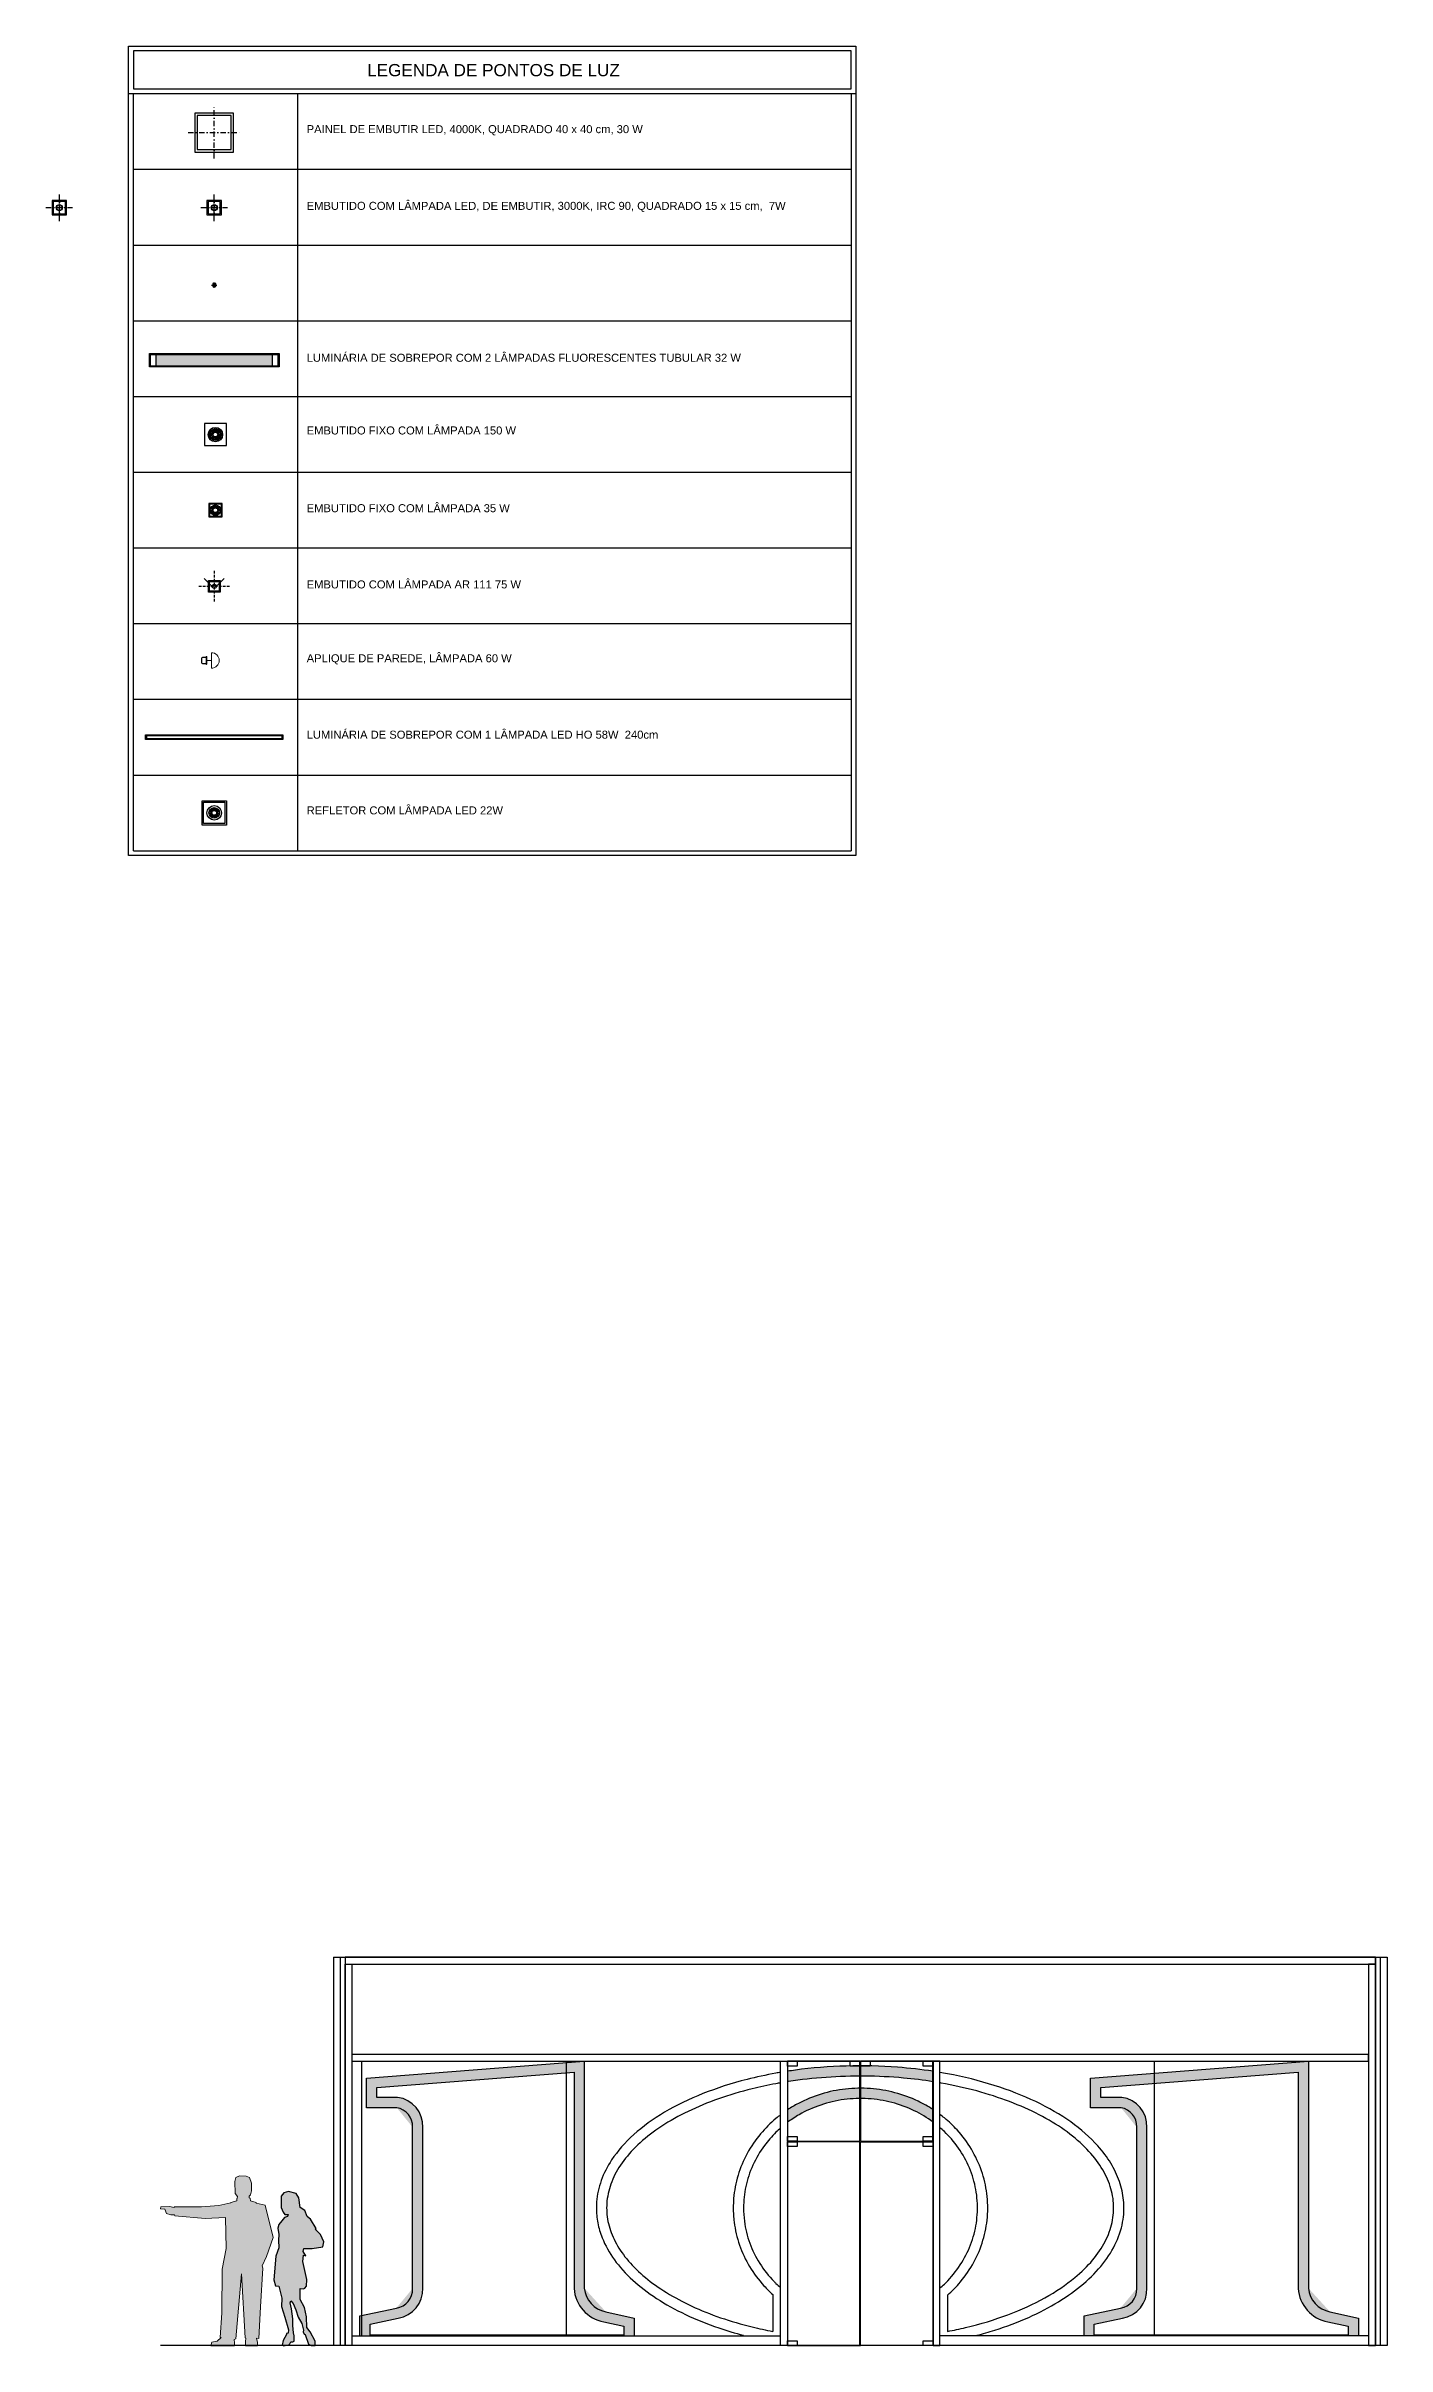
# Model space of a CAD drawing. Extents: x -3511 to 6018, y -1003 to 2837.
# Drawn here: x 2164 to 3545, y 91 to 2461 of the extents above; entities that cross this region are included whole.
import ezdxf

# ---------------------------------------------------------------- set-up
doc = ezdxf.new("R2010")
doc.units = 0
doc.header["$LTSCALE"] = 11
doc.header["$MEASUREMENT"] = 0
doc.linetypes.add('DASHDOT', pattern=[1, 0.5, -0.25, 0, -0.25])
doc.linetypes.add('HIDDEN', pattern=[0.375, 0.25, -0.125])
doc.layers.get('0').update_dxf_attribs({"linetype": 'CONTINUOUS'})
for name, color, linetype in [('ESQUADRIAS', 2, 'CONTINUOUS'), ('FACHADA-LOGO', 2, 'CONTINUOUS'), ('FACHADAS', 1, 'CONTINUOUS'), ('HATCH FACHADA', 10, 'CONTINUOUS'), ('LEGENDA', 253, 'CONTINUOUS'), ('LEGENDA PONTOS LUZ', 2, 'CONTINUOUS'), ('PTOS-LUZ', 2, 'CONTINUOUS')]:
    doc.layers.add(name, color=color, linetype=linetype)
doc.styles.add('ARIAL1', font='arial.ttf')

# ---------------------------------------------------------------- blocks, each defined once
blk = doc.blocks.new('A$C67AB646A')
at = {"lineweight": 0}
blk.add_lwpolyline([(0.936, 1.679), (0.937, 1.597), (0.925, 1.558), (0.911, 1.545), (0.912, 1.527), (0.922, 1.523), (0.927, 1.494), (0.984, 1.479), (0.985, 1.47), (1.077, 1.452), (1.158, 1.119), (1.092, 0.923), (1.044, 0.827), (1.051, 0.803), (1.029, 0.402), (1.01, 0.076), (0.989, 0.079), (0.999, 0.035), (0.997, 0.001), (0.874, 0.003), (0.874, 0.047), (0.878, 0.082), (0.871, 0.083), (0.833, 0.742), (0.775, 0.072), (0.756, 0.068), (0.762, 0.032), (0.762, 0), (0.698, 0.001), (0.608, 0.003), (0.517, 0.001), (0.526, 0.04), (0.581, 0.05), (0.622, 0.087), (0.614, 0.089), (0.632, 0.341), (0.633, 0.793), (0.674, 1.003), (0.669, 1.323), (0.459, 1.313), (0.146, 1.341), (0.142, 1.352), (0.106, 1.351), (0.059, 1.364), (0.043, 1.411), (0, 1.413), (0.003, 1.432), (0.092, 1.437), (0.138, 1.427), (0.139, 1.435), (0.421, 1.432), (0.601, 1.446), (0.723, 1.474), (0.723, 1.478), (0.785, 1.497), (0.786, 1.519), (0.789, 1.519), (0.793, 1.541), (0.766, 1.571), (0.763, 1.693), (0.775, 1.734), (0.812, 1.754), (0.881, 1.75), (0.915, 1.737), (0.936, 1.679)], dxfattribs=at)
blk.add_lwpolyline([(1.523, 0.02), (1.551, 0.004), (1.592, 0.004), (1.592, 0.048), (1.539, 0.145), (1.507, 0.192), (1.501, 0.299), (1.501, 0.299), (1.482, 0.396), (1.438, 0.48), (1.438, 0.593), (1.47, 0.59), (1.485, 0.596), (1.501, 0.615), (1.501, 0.615), (1.504, 0.684), (1.463, 0.872), (1.47, 0.934), (1.495, 0.928), (1.467, 0.972), (1.476, 1.003), (1.561, 1.003), (1.67, 1.022), (1.68, 1.072), (1.645, 1.147), (1.592, 1.204), (1.601, 1.21), (1.542, 1.307), (1.514, 1.329), (1.51, 1.335), (1.485, 1.395), (1.438, 1.426), (1.423, 1.526), (1.395, 1.57), (1.316, 1.592), (1.269, 1.576), (1.241, 1.542), (1.241, 1.511), (1.241, 1.426), (1.263, 1.379), (1.279, 1.354), (1.313, 1.354), (1.307, 1.335), (1.276, 1.323), (1.247, 1.288), (1.216, 1.251), (1.207, 1.213), (1.216, 1.147), (1.213, 1.091), (1.216, 1.01), (1.185, 0.925), (1.166, 0.681), (1.182, 0.621), (1.216, 0.615), (1.247, 0.493), (1.244, 0.408), (1.279, 0.296), (1.316, 0.167), (1.313, 0.133), (1.297, 0.13), (1.297, 0.117), (1.263, 0.058), (1.25, 0.007), (1.269, 0.001), (1.326, 0.014), (1.341, 0.042), (1.36, 0.042), (1.376, 0.048), (1.376, 0.105), (1.37, 0.136), (1.36, 0.211), (1.363, 0.28), (1.363, 0.28), (1.348, 0.383), (1.335, 0.443), (1.341, 0.465), (1.366, 0.436), (1.366, 0.436), (1.391, 0.374), (1.416, 0.296), (1.454, 0.23), (1.473, 0.164), (1.473, 0.164), (1.467, 0.145), (1.479, 0.123), (1.489, 0.117)], close=True)
blk = doc.blocks.new('6hrtg')
at = {"layer": 'PTOS-LUZ', "color": 251}
for p, q in [((2781.7, 4431), (2783.8, 4428.9)), ((2784.3, 4429.3), (2782.8, 4431.8)), ((2784.9, 4429.5), (2784.1, 4432.4)), ((2785.5, 4432.5), (2785.5, 4429.6)), ((2786.2, 4429.5), (2786.9, 4432.4)), ((2786.8, 4429.3), (2788.2, 4431.8)), ((2787.3, 4428.9), (2789.4, 4431)), ((2780.1, 4427.1), (2783.1, 4427.1)), ((2780.3, 4428.5), (2783.2, 4427.8)), ((2783.2, 4426.5), (2780.3, 4425.8)), ((2783.4, 4428.4), (2780.9, 4429.8)), ((2780.9, 4424.4), (2783.4, 4425.9)), ((2781.7, 4423.3), (2783.8, 4425.4)), ((2782.8, 4422.5), (2784.3, 4425)), ((2784.1, 4421.9), (2784.9, 4424.8)), ((2785.5, 4424.7), (2785.5, 4421.7)), ((2786.9, 4421.9), (2786.2, 4424.8)), ((2788.2, 4422.5), (2786.8, 4425)), ((2787.3, 4425.4), (2789.4, 4423.3)), ((2787.7, 4428.4), (2790.2, 4429.8)), ((2790.2, 4424.4), (2787.7, 4425.9)), ((2790.7, 4428.5), (2787.9, 4427.8)), ((2787.9, 4426.5), (2790.7, 4425.8)), ((2788, 4427.1), (2790.9, 4427.1))]:
    blk.add_line(p, q, dxfattribs=at)
at = {"layer": 'PTOS-LUZ'}
blk.add_lwpolyline([(2774.3, 4415.9), (2796.8, 4415.9), (2796.8, 4438.4), (2774.3, 4438.4)], close=True, dxfattribs=at)
for radius in [7.41, 6.15, 5.4, 2.45]:
    blk.add_circle((2785.5, 4427.1), radius, dxfattribs=at)
blk = doc.blocks.new('YTJ')
at = {"layer": 'PTOS-LUZ', "color": 251}
for p, q in [((2780.1, 4346.6), (2783.1, 4346.6)), ((2783.2, 4347.2), (2780.3, 4348)), ((2780.3, 4345.2), (2783.2, 4345.9)), ((2780.9, 4349.3), (2783.4, 4347.8)), ((2783.4, 4345.3), (2780.9, 4343.9)), ((2781.7, 4350.4), (2783.8, 4348.3)), ((2781.7, 4342.7), (2783.8, 4344.8)), ((2782.8, 4351.2), (2784.3, 4348.7)), ((2784.3, 4344.4), (2782.8, 4341.9)), ((2784.1, 4351.8), (2784.9, 4348.9)), ((2784.9, 4344.2), (2784.1, 4341.3)), ((2785.5, 4349), (2785.5, 4352)), ((2785.5, 4341.2), (2785.5, 4344.1)), ((2786.9, 4351.8), (2786.2, 4348.9)), ((2786.2, 4344.2), (2786.9, 4341.3)), ((2788.2, 4351.2), (2786.8, 4348.7)), ((2786.8, 4344.4), (2788.2, 4341.9)), ((2787.3, 4348.3), (2789.4, 4350.4)), ((2787.3, 4344.8), (2789.4, 4342.7)), ((2790.2, 4349.3), (2787.7, 4347.8)), ((2787.7, 4345.3), (2790.2, 4343.9)), ((2787.9, 4347.2), (2790.7, 4348)), ((2790.7, 4345.2), (2787.9, 4345.9)), ((2788, 4346.6), (2790.9, 4346.6))]:
    blk.add_line(p, q, dxfattribs=at)
at = {"layer": 'PTOS-LUZ'}
for points in [[(2778.6, 4339.7), (2792.4, 4339.7), (2792.4, 4353.5), (2778.6, 4353.5)], [(2779.4, 4340.4), (2791.7, 4340.4), (2791.7, 4352.7), (2779.4, 4352.7)]]:
    blk.add_lwpolyline(points, close=True, dxfattribs=at)
for radius in [5.4, 2.45]:
    blk.add_circle((2785.5, 4346.6), radius, dxfattribs=at)
blk = doc.blocks.new('AR')
at = {"layer": 'LEGENDA'}
h = blk.add_hatch(color=1, dxfattribs=at)
h.paths.add_polyline_path([(2791.6, 4306.5), (2793.8, 4306.5, 0.414214), (2791.6, 4308.7)])
h.paths.add_polyline_path([(2789.3, 4306.5), (2791.6, 4306.5), (2791.6, 4308.7, 0.414214)])
at = {"layer": 'LEGENDA', "color": 2}
for p, q in [((2789.3, 4306.5), (2781.3, 4314.5)), ((2793.8, 4306.5), (2801.8, 4314.5))]:
    blk.add_line(p, q, dxfattribs=at)
at = {"layer": 'LEGENDA', "color": 1, "linetype": 'HIDDEN'}
for p, q in [((2791.6, 4322.5), (2791.6, 4290.5)), ((2775.6, 4306.5), (2807.6, 4306.5))]:
    blk.add_line(p, q, dxfattribs=at)
at = {"layer": 'LEGENDA', "color": 2}
blk.add_lwpolyline([(2785.6, 4312.5), (2797.6, 4312.5), (2797.6, 4300.5), (2785.6, 4300.5)], close=True, dxfattribs=at)
at = {"layer": 'LEGENDA', "color": 1}
blk.add_lwpolyline([(2786.6, 4311.5), (2796.6, 4311.5), (2796.6, 4301.5), (2786.6, 4301.5)], close=True, dxfattribs=at)
at = {"layer": 'LEGENDA', "color": 2}
blk.add_circle((2791.6, 4306.5), 2.23, dxfattribs=at)
blk = doc.blocks.new('EMBUTIDO LED 15 x15')
at = {"color": 252, "linetype": 'DASHDOT'}
for p, q in [((-13.8, 0), (13.7, 0)), ((0, -13.8), (0, 13.7)), ((0, -6.9), (0, 6.9))]:
    blk.add_line(p, q, dxfattribs=at)
at = {"color": 2}
blk.add_lwpolyline([(7.5, -7.5), (7.5, 7.5), (-7.5, 7.5), (-7.5, -7.5)], close=True, dxfattribs=at)
at = {"color": 1}
blk.add_lwpolyline([(-6.3, -6.3), (6.2, -6.3), (6.2, 6.2), (-6.3, 6.2)], close=True, dxfattribs=at)
at = {"color": 2}
for radius in [3.12, 2.75]:
    blk.add_circle((0, 0), radius, dxfattribs=at)

msp = doc.modelspace()

# ---------------------------------------------------------------- hatches: boundary and pattern name
at = {"layer": 'HATCH FACHADA'}
h = msp.add_hatch(color=256, dxfattribs=at)
h.dxf.hatch_style = 1
edge = h.paths.add_edge_path()
edge.add_line((2769.5, 102.4), (2769.5, 120.2))
edge.add_line((2769.5, 120.2), (2740.2, 126.7))
edge.add_arc((2744.8, 153.1), 26.8, 184.6953, 260.0483, ccw=False)
edge.add_line((2718.1, 150.9), (2718.1, 384.8))
edge.add_line((2718.1, 384.8), (2493.7, 367.4))
edge.add_line((2493.7, 367.4), (2493.7, 336.9))
edge.add_line((2493.7, 336.9), (2525.1, 336.9))
edge.add_arc((2521.7, 317.6), 19.5, -2.2048, 80.0492, ccw=False)
edge.add_line((2541.2, 316.9), (2541.2, 150.5))
edge.add_arc((2521.7, 149.8), 19.5, -81.5736, 2.2048, ccw=False)
edge.add_line((2524.6, 130.4), (2487, 122.5))
edge.add_line((2487, 122.5), (2487, 102.4))
edge.add_line((2487, 102.4), (2497.6, 102.4))
edge.add_line((2497.6, 102.4), (2497.6, 113.9))
edge.add_line((2497.6, 113.9), (2526.5, 120))
edge.add_arc((2521.7, 149.8), 30.1, 279.1136, 362.2048)
edge.add_line((2551.8, 150.9), (2551.8, 316.5))
edge.add_arc((2521.7, 317.6), 30.1, 357.7952, 441.9885)
edge.add_line((2525.9, 347.5), (2504.3, 347.5))
edge.add_line((2504.3, 347.5), (2504.3, 357.6))
edge.add_line((2504.3, 357.6), (2707.5, 373.4))
edge.add_line((2707.5, 373.4), (2707.5, 150.6))
edge.add_arc((2744.8, 153.1), 37.4, 183.9761, 259.6515)
edge.add_line((2738.1, 116.3), (2758.9, 111.7))
edge.add_line((2758.9, 111.7), (2758.9, 102.4))
edge.add_line((2758.9, 102.4), (2769.5, 102.4))
h = msp.add_hatch(color=256, dxfattribs=at)
h.dxf.hatch_style = 1
edge = h.paths.add_edge_path()
edge.add_line((3001.9, 379.8), (2991.9, 379.8))
edge.add_line((2991.9, 379.8), (2991.9, 379.9))
edge.add_spline(control_points=[(2991.9, 379.9), (2990.5, 379.9), (2989.2, 379.8), (2970.2, 379.3), (2952.6, 377.9), (2932.8, 375.2), (2930.1, 374.8), (2927.4, 374.4)], knot_values=[4.750478, 4.750478, 4.750478, 4.750478, 4.765777, 4.765777, 4.962789, 4.962789, 4.993708, 4.993708, 4.993708, 4.993708], degree=3, periodic=0)
edge.add_line((2927.4, 374.4), (2927.4, 363.7))
edge.add_spline(control_points=[(2927.4, 363.7), (2927.7, 363.7), (2927.9, 363.8), (2941, 365.8), (2954, 367.2), (2978.7, 369), (2990.3, 369.4), (3001.9, 369.4)], knot_values=[4.713337, 4.713337, 4.713337, 4.713337, 4.716397, 4.716397, 4.867959, 4.867959, 5.00004, 5.00004, 5.00004, 5.00004], degree=3, periodic=0)
edge.add_line((3001.9, 369.4), (3001.9, 379.8))
h = msp.add_hatch(color=256, dxfattribs=at)
h.dxf.hatch_style = 1
edge = h.paths.add_edge_path()
edge.add_spline(control_points=[(3076.9, 374.4), (3065, 376.2), (3052.9, 377.6), (3031.3, 379.2), (3021.9, 379.7), (3012.4, 379.9)], knot_values=[4.431069, 4.431069, 4.431069, 4.431069, 4.568766, 4.568766, 4.674299, 4.674299, 4.674299, 4.674299], degree=3, periodic=0)
edge.add_line((3012.4, 379.9), (3012.4, 379.8))
edge.add_line((3012.4, 379.8), (3002.4, 379.8))
edge.add_line((3002.4, 379.8), (3002.4, 369.4))
edge.add_spline(control_points=[(3002.4, 369.4), (3004, 369.4), (3005.5, 369.4), (3020.4, 369.3), (3033.7, 368.6), (3057, 366.5), (3067, 365.2), (3076.9, 363.7)], knot_values=[4.424737, 4.424737, 4.424737, 4.424737, 4.442321, 4.442321, 4.593883, 4.593883, 4.71144, 4.71144, 4.71144, 4.71144], degree=3, periodic=0)
edge.add_line((3076.9, 363.7), (3076.9, 374.4))
h = msp.add_hatch(color=256, dxfattribs=at)
h.dxf.hatch_style = 1
edge = h.paths.add_edge_path()
edge.add_line((3515.2, 102.4), (3515.2, 120.2))
edge.add_line((3515.2, 120.2), (3485.9, 126.7))
edge.add_arc((3490.5, 153.1), 26.8, 184.6953, 260.0483, ccw=False)
edge.add_line((3463.8, 150.9), (3463.8, 384.8))
edge.add_line((3463.8, 384.8), (3239.4, 367.4))
edge.add_line((3239.4, 367.4), (3239.4, 336.9))
edge.add_line((3239.4, 336.9), (3270.8, 336.9))
edge.add_arc((3267.4, 317.6), 19.5, -2.2048, 80.0492, ccw=False)
edge.add_line((3287, 316.9), (3287, 150.5))
edge.add_arc((3267.4, 149.8), 19.5, -81.5736, 2.2048, ccw=False)
edge.add_line((3270.3, 130.4), (3232.7, 122.5))
edge.add_line((3232.7, 122.5), (3232.7, 102.4))
edge.add_line((3232.7, 102.4), (3243.3, 102.4))
edge.add_line((3243.3, 102.4), (3243.3, 113.9))
edge.add_line((3243.3, 113.9), (3272.2, 120))
edge.add_arc((3267.4, 149.8), 30.1, 279.1136, 362.2048)
edge.add_line((3297.5, 150.9), (3297.5, 316.5))
edge.add_arc((3267.4, 317.6), 30.1, 357.7952, 441.9885)
edge.add_line((3271.6, 347.5), (3250, 347.5))
edge.add_line((3250, 347.5), (3250, 357.6))
edge.add_line((3250, 357.6), (3453.2, 373.4))
edge.add_line((3453.2, 373.4), (3453.2, 150.6))
edge.add_arc((3490.5, 153.1), 37.4, 183.9761, 259.6515)
edge.add_line((3483.8, 116.3), (3504.6, 111.7))
edge.add_line((3504.6, 111.7), (3504.6, 102.4))
edge.add_line((3504.6, 102.4), (3515.2, 102.4))
h = msp.add_hatch(color=256, dxfattribs=at)
h.dxf.hatch_style = 1
edge = h.paths.add_edge_path()
edge.add_spline(control_points=[(3001.9, 357), (2997, 356.9), (2992, 356.6), (2978.6, 355.2), (2970.2, 353.4), (2953.9, 348.4), (2946, 345.2), (2934.7, 339.3), (2931, 337.1), (2927.4, 334.7)], knot_values=[4.716926, 4.716926, 4.716926, 4.716926, 4.830757, 4.830757, 5.027073, 5.027073, 5.223388, 5.223388, 5.323846, 5.323846, 5.323846, 5.323846], degree=3, periodic=0)
edge.add_line((2927.4, 334.7), (2927.4, 321.8))
edge.add_spline(control_points=[(2927.4, 321.8), (2931.2, 324.6), (2935.2, 327.2), (2946.3, 333.7), (2953.8, 337), (2969.4, 342.3), (2977.4, 344.2), (2991, 346), (2996.5, 346.3), (3001.9, 346.4)], knot_values=[4.717299, 4.717299, 4.717299, 4.717299, 4.837583, 4.837583, 5.043206, 5.043206, 5.248829, 5.248829, 5.384125, 5.384125, 5.384125, 5.384125], degree=3, periodic=0)
edge.add_line((3001.9, 346.4), (3001.9, 357))
h = msp.add_hatch(color=256, dxfattribs=at)
h.dxf.hatch_style = 1
edge = h.paths.add_edge_path()
edge.add_spline(control_points=[(3076.9, 335.2), (3072.1, 338.3), (3067, 341.1), (3054.2, 347.3), (3046.2, 350.2), (3029.7, 354.5), (3021.2, 356), (3009.3, 356.8), (3005.8, 357), (3002.4, 357)], knot_values=[4.107314, 4.107314, 4.107314, 4.107314, 4.241811, 4.241811, 4.438126, 4.438126, 4.634442, 4.634442, 4.713101, 4.713101, 4.713101, 4.713101], degree=3, periodic=0)
edge.add_line((3002.4, 357), (3002.4, 346.4))
edge.add_spline(control_points=[(3002.4, 346.4), (3005.1, 346.4), (3007.7, 346.3), (3018.7, 345.6), (3026.9, 344.3), (3042.8, 340.2), (3050.6, 337.3), (3064.6, 330.5), (3071, 326.7), (3076.9, 322.3)], knot_values=[4.047914, 4.047914, 4.047914, 4.047914, 4.114102, 4.114102, 4.319725, 4.319725, 4.525349, 4.525349, 4.713159, 4.713159, 4.713159, 4.713159], degree=3, periodic=0)
edge.add_line((3076.9, 322.3), (3076.9, 335.2))
h = msp.add_hatch(color=251, dxfattribs=at)
h.dxf.hatch_style = 1
h.paths.add_polyline_path([(2389.5, 236.5), (2380.3, 238.4), (2380.2, 239.3), (2374.5, 240.8), (2374, 243.7), (2373, 244), (2372.9, 245.9), (2374.3, 247.2), (2375.5, 251.1), (2375.4, 259.3), (2373.3, 265.1), (2369.9, 266.4), (2363.1, 266.8), (2359.4, 264.7), (2358.1, 260.7), (2358.4, 248.4), (2361.1, 245.4), (2360.7, 243.2), (2360.4, 243.2), (2360.3, 241), (2354.2, 239.2), (2354.2, 238.7), (2341.9, 236), (2323.9, 234.6), (2295.7, 234.9), (2295.6, 234.1), (2291.1, 235), (2282.2, 234.6), (2281.8, 232.7), (2286.1, 232.5), (2287.7, 227.8), (2292.4, 226.5), (2296, 226.6), (2296.4, 225.4), (2327.7, 222.7), (2348.7, 223.7), (2349.2, 191.7), (2345.1, 170.7), (2345, 125.5), (2343.2, 100.3), (2344, 100), (2339.9, 96.3), (2334.4, 95.4), (2333.5, 91.5), (2342.6, 91.7), (2351.6, 91.5), (2358, 91.5), (2358, 94.6), (2357.4, 98.2), (2359.4, 98.5), (2365.1, 165.6), (2368.9, 99.7), (2369.6, 99.6), (2369.2, 96.1), (2369.2, 91.7), (2381.5, 91.5), (2381.7, 94.8), (2380.7, 99.2), (2382.8, 99), (2384.7, 131.6), (2386.9, 171.7), (2386.2, 174.1), (2391, 183.7), (2397.6, 203.2)])
h = msp.add_hatch(color=251, dxfattribs=at)
h.dxf.hatch_style = 1
h.paths.add_polyline_path([(2441, 211.8), (2441.9, 212.4), (2436, 222.1), (2433.2, 224.3), (2432.9, 224.9), (2430.3, 230.9), (2425.6, 234), (2424.1, 244), (2421.3, 248.4), (2413.4, 250.6), (2408.7, 249), (2405.9, 245.6), (2405.9, 242.4), (2405.9, 234), (2408.1, 229.3), (2409.7, 226.8), (2413.1, 226.8), (2412.5, 224.9), (2409.4, 223.7), (2406.5, 220.2), (2403.4, 216.5), (2402.5, 212.7), (2403.4, 206.1), (2403.1, 200.5), (2403.4, 192.3), (2400.3, 183.9), (2398.4, 159.5), (2400, 153.5), (2403.4, 152.9), (2406.5, 140.7), (2406.2, 132.2), (2409.7, 120.9), (2413.4, 108.1), (2413.1, 104.6), (2411.6, 104.3), (2411.6, 103.1), (2408.1, 97.1), (2406.9, 92.1), (2408.7, 91.5), (2414.4, 92.7), (2415.9, 95.6), (2417.8, 95.6), (2419.4, 96.2), (2419.4, 101.8), (2418.8, 105), (2417.8, 112.5), (2418.1, 119.4), (2416.6, 129.7), (2415.3, 135.7), (2415.9, 137.8), (2418.4, 135), (2421, 128.8), (2423.5, 120.9), (2427.2, 114.4), (2429.1, 107.8), (2428.5, 105.9), (2429.7, 103.7), (2430.7, 103.1), (2434.1, 93.4), (2436.9, 91.8), (2441, 91.8), (2441, 96.2), (2435.7, 105.9), (2432.5, 110.6), (2431.9, 121.2), (2430, 131), (2425.6, 139.4), (2425.6, 150.7), (2428.8, 150.4), (2430.3, 151), (2431.9, 152.9), (2432.2, 159.8), (2428.2, 178.6), (2428.8, 184.8), (2431.3, 184.2), (2428.5, 188.6), (2429.4, 191.7), (2437.9, 191.7), (2448.8, 193.6), (2449.8, 198.6), (2446.3, 206.1)])
at = {"layer": 'LEGENDA PONTOS LUZ'}
msp.add_hatch(color=252, dxfattribs=at).paths.add_polyline_path([(2397, 2131.1), (2397, 2143.1), (2277, 2143.1), (2277, 2131.1)])

# ---------------------------------------------------------------- linework, layer by layer
at = {"color": 252, "linetype": 'DASHDOT'}
for p, q in [((2334.2, 2214.6), (2339.7, 2214.6)), ((2337, 2211.8), (2337, 2217.3)), ((2337, 2213.2), (2337, 2215.9))]:
    msp.add_line(p, q, dxfattribs=at)
at = {"color": 2}
for p, q in [((2338.5, 2216.1), (2335.5, 2216.1)), ((2335.5, 2216.1), (2335.5, 2213.1)), ((2335.5, 2213.1), (2338.5, 2213.1)), ((2338.5, 2213.1), (2338.5, 2216.1))]:
    msp.add_line(p, q, dxfattribs=at)
at = {"color": 1}
msp.add_lwpolyline([(2335.7, 2213.3), (2338.2, 2213.3), (2338.2, 2215.8), (2335.7, 2215.8)], close=True, dxfattribs=at)
at = {"color": 2}
for radius in [0.625, 0.55]:
    msp.add_circle((2337, 2214.6), radius, dxfattribs=at)
at = {"layer": 'ESQUADRIAS'}
for points in [[(3532.7, 484.8), (3532.7, 491.8), (2471.7, 491.8), (2471.7, 484.8)], [(2471.7, 484.8), (2478.7, 484.8), (2478.7, 91.8), (2471.7, 91.8)], [(3532.7, 484.8), (3525.7, 484.8), (3525.7, 91.8), (3532.7, 91.8)], [(3525.7, 384.8), (3525.7, 391.8), (2478.7, 391.8), (2478.7, 384.8)], [(2920.2, 384.8), (2927.2, 384.8), (2927.2, 91.8), (2920.2, 91.8)], [(3084.2, 384.8), (3077.2, 384.8), (3077.2, 91.8), (3084.2, 91.8)]]:
    msp.add_lwpolyline(points, close=True, dxfattribs=at)
for points in [[(2478.7, 101.8), (2920.2, 101.8)], [(3525.7, 101.8), (3084.2, 101.8)]]:
    msp.add_lwpolyline(points, dxfattribs=at)
at = {"layer": 'FACHADA-LOGO'}
for points in [[(2487, 102.4), (2487, 122.5), (2524.6, 130.4, 0.382755), (2541.2, 150.5), (2541.2, 316.9, 0.375149), (2525.1, 336.9), (2493.7, 336.9), (2493.7, 367.4), (2718.1, 384.8), (2718.1, 150.9, 0.341173), (2740.2, 126.7), (2769.5, 120.2), (2769.5, 102.4)], [(3232.7, 102.4), (3232.7, 122.5), (3270.3, 130.4, 0.382755), (3287, 150.5), (3287, 316.9, 0.375149), (3270.8, 336.9), (3239.4, 336.9), (3239.4, 367.4), (3463.8, 384.8), (3463.8, 150.9, 0.341173), (3485.9, 126.7), (3515.2, 120.2), (3515.2, 102.4)]]:
    msp.add_lwpolyline(points, format="xyb", dxfattribs=at)
for points in [[(2551.8, 316.5, 0.384832), (2525.9, 347.5), (2504.3, 347.5), (2504.3, 357.6), (2707.5, 373.4), (2707.5, 150.6, 0.342744), (2738.1, 116.3), (2758.9, 111.7), (2758.9, 102.4), (2497.6, 102.4), (2497.6, 113.9), (2526.5, 120, 0.379322), (2551.8, 150.9)], [(3297.5, 316.5, 0.384832), (3271.6, 347.5), (3250, 347.5), (3250, 357.6), (3453.2, 373.4), (3453.2, 150.6, 0.342744), (3483.8, 116.3), (3504.6, 111.7), (3504.6, 102.4), (3243.3, 102.4), (3243.3, 113.9), (3272.2, 120, 0.379322), (3297.5, 150.9)]]:
    msp.add_lwpolyline(points, format="xyb", close=True, dxfattribs=at)
for points in [[(2912.2, 144.4), (2912.2, 106.4)], [(2927.2, 146.1), (2927.2, 91.8)], [(3077.2, 145.5), (3077.2, 91.8)], [(3092.1, 143.8), (3092.1, 106.4)], [(3001.9, 91.8), (3002.4, 91.8)]]:
    msp.add_lwpolyline(points, dxfattribs=at)
for points, knots in [([(3077.2, 374.4), (3065.2, 376.2), (3053, 377.6), (3023.2, 379.9), (3005.5, 380.3), (2970.2, 379.3), (2952.6, 377.9), (2932.7, 375.2), (2929.9, 374.8), (2927.2, 374.4)], [4.430103, 4.430103, 4.430103, 4.430103, 4.5687661, 4.5687661, 4.7657774, 4.7657774, 4.9627888, 4.9627888, 4.9946742, 4.9946742, 4.9946742, 4.9946742]), ([(2920.2, 373.2), (2918.6, 373), (2917, 372.7), (2915.4, 372.4), (2905.2, 370.6), (2895.3, 368.4), (2869.7, 361.9), (2854.4, 357), (2826, 345.7), (2812.8, 339.3), (2788.9, 325.2), (2778.3, 317.4), (2760, 301), (2752.3, 292.2), (2741.7, 276.2), (2738.1, 269.1), (2733, 254.7), (2731.3, 247.4), (2730.6, 237.9), (2730.5, 235.8), (2730.5, 233.7)], [5.021836, 5.021836, 5.021836, 5.021836, 5.040523, 5.040523, 5.040523, 5.1598, 5.1598, 5.356812, 5.356812, 5.553823, 5.553823, 5.750834, 5.750834, 5.947846, 5.947846, 6.094517, 6.094517, 6.241188, 6.241188, 6.283185, 6.283185, 6.283185, 6.283185]), ([(2920.2, 362.5), (2918.6, 362.2), (2917, 361.9), (2915.4, 361.6), (2907.1, 360.1), (2898.9, 358.3), (2878.9, 353.4), (2867.3, 349.9), (2845.2, 342.2), (2834.8, 337.8), (2815.2, 328.4), (2806.2, 323.3), (2789.7, 312.5), (2782.2, 306.8), (2769.1, 294.9), (2763.5, 288.7), (2754, 276.1), (2750.2, 269.6), (2744.6, 256.6), (2742.7, 250), (2741.3, 240.1), (2741.1, 236.9), (2741.1, 233.7), (2741.1, 227.5), (2741.9, 221.3), (2745.3, 209), (2747.8, 202.8), (2754.4, 190.7), (2758.6, 184.7), (2768.6, 173.1), (2774.4, 167.4), (2787.5, 156.5), (2794.9, 151.3), (2810.9, 141.4), (2819.6, 136.7), (2838.2, 128.1), (2848.1, 124.1), (2868.9, 117), (2879.8, 113.8), (2898, 109.3), (2905, 107.7), (2912.2, 106.4)], [5.028886, 5.028886, 5.028886, 5.028886, 5.048065, 5.048065, 5.048065, 5.148542, 5.148542, 5.300104, 5.300104, 5.451665, 5.451665, 5.603227, 5.603227, 5.754789, 5.754789, 5.906351, 5.906351, 6.057912, 6.057912, 6.209474, 6.209474, 6.283185, 6.283185, 6.283185, 6.425106, 6.425106, 6.567026, 6.567026, 6.708946, 6.708946, 6.850866, 6.850866, 6.992786, 6.992786, 7.134707, 7.134707, 7.276627, 7.276627, 7.418547, 7.418547, 7.5055, 7.5055, 7.5055, 7.5055]), ([(3077.2, 363.6), (3067.2, 365.2), (3057, 366.5), (3033.7, 368.6), (3020.4, 369.3), (2993.7, 369.5), (2980.4, 369.1), (2954, 367.2), (2941, 365.8), (2927.9, 363.8), (2927.5, 363.7), (2927.2, 363.6)], [4.4237468, 4.4237468, 4.4237468, 4.4237468, 4.5422948, 4.5422948, 4.6938565, 4.6938565, 4.8454183, 4.8454183, 4.99698, 4.99698, 5.0010305, 5.0010305, 5.0010305, 5.0010305]), ([(3077.2, 335), (3072.3, 338.2), (3067.1, 341.1), (3054.2, 347.3), (3046.2, 350.2), (3029.7, 354.5), (3021.2, 356), (3004.2, 357.2), (2995.6, 357), (2978.6, 355.2), (2970.2, 353.4), (2953.9, 348.4), (2946, 345.2), (2934.7, 339.3), (2931, 337.1), (2927.4, 334.7)], [4.104992, 4.104992, 4.104992, 4.104992, 4.241811, 4.241811, 4.438126, 4.438126, 4.634442, 4.634442, 4.830757, 4.830757, 5.027073, 5.027073, 5.223388, 5.223388, 5.323846, 5.323846, 5.323846, 5.323846]), ([(3122.4, 102.4), (3128.6, 104), (3134.7, 105.8), (3153, 111.6), (3164.7, 116), (3186.7, 125.8), (3196.9, 131.2), (3215.8, 142.7), (3224.4, 148.9), (3239.7, 162), (3246.4, 168.9), (3257.8, 183.2), (3262.4, 190.7), (3269.4, 206), (3271.8, 213.9), (3273.9, 228.4), (3274.1, 235), (3272.8, 248), (3271.4, 254.5), (3266.9, 267.3), (3263.9, 273.6), (3256.5, 285.9), (3252, 291.8), (3239.1, 306.3), (3229.7, 314.5), (3208.3, 329.8), (3196.2, 336.8), (3169.8, 349.4), (3155.4, 355), (3124.9, 364.7), (3108.8, 368.7), (3089.5, 372.3), (3086.8, 372.8), (3084.2, 373.2)], [2.033238, 2.033238, 2.033238, 2.033238, 2.110904, 2.110904, 2.269611, 2.269611, 2.428317, 2.428317, 2.587023, 2.587023, 2.74573, 2.74573, 2.904436, 2.904436, 3.063142, 3.063142, 3.193284, 3.193284, 3.323426, 3.323426, 3.453568, 3.453568, 3.583709, 3.583709, 3.780721, 3.780721, 3.977732, 3.977732, 4.174743, 4.174743, 4.371755, 4.371755, 4.402943, 4.402943, 4.402943, 4.402943]), ([(3092.1, 106.4), (3098.4, 107.6), (3104.6, 108.9), (3126.1, 114), (3140.7, 118.5), (3168.1, 128.8), (3180.8, 134.6), (3203.9, 147.4), (3214.2, 154.4), (3230.1, 167.6), (3236.3, 173.6), (3246.8, 186.1), (3251.1, 192.5), (3257.8, 205.5), (3260.2, 212.1), (3263, 225.3), (3263.5, 231.9), (3262.6, 245.1), (3261.2, 251.7), (3256.5, 264.9), (3253.2, 271.4), (3244.6, 284.1), (3239.4, 290.4), (3227.2, 302.5), (3220.2, 308.4), (3204.5, 319.5), (3195.8, 324.7), (3177, 334.5), (3166.8, 339), (3145.3, 347.2), (3134, 350.9), (3110.4, 357.3), (3098.1, 360), (3085, 362.3), (3084.6, 362.4), (3084.2, 362.5)], [1.919279, 1.919279, 1.919279, 1.919279, 1.995597, 1.995597, 2.187729, 2.187729, 2.37986, 2.37986, 2.571992, 2.571992, 2.723554, 2.723554, 2.875115, 2.875115, 3.026677, 3.026677, 3.178239, 3.178239, 3.329801, 3.329801, 3.481362, 3.481362, 3.632924, 3.632924, 3.784486, 3.784486, 3.936048, 3.936048, 4.087609, 4.087609, 4.239171, 4.239171, 4.390733, 4.390733, 4.395893, 4.395893, 4.395893, 4.395893]), ([(3077.2, 322.1), (3071.2, 326.6), (3064.7, 330.5), (3050.6, 337.3), (3042.8, 340.2), (3026.9, 344.3), (3018.7, 345.6), (3002.1, 346.6), (2993.8, 346.3), (2977.4, 344.2), (2969.4, 342.3), (2953.8, 337), (2946.3, 333.7), (2935.2, 327.2), (2931.2, 324.6), (2927.4, 321.8)], [4.045274, 4.045274, 4.045274, 4.045274, 4.235725, 4.235725, 4.441348, 4.441348, 4.646972, 4.646972, 4.852595, 4.852595, 5.058218, 5.058218, 5.263842, 5.263842, 5.384125, 5.384125, 5.384125, 5.384125]), ([(2920.2, 329.6), (2918.5, 328.3), (2916.9, 327.1), (2915.4, 325.8), (2909.7, 321), (2904.4, 315.7), (2894.4, 303.8), (2889.7, 296.9), (2881.9, 282.5), (2878.7, 275), (2874.1, 259.4), (2872.6, 251.4), (2871.6, 240.1), (2871.5, 236.9), (2871.5, 233.7)], [5.3931627, 5.3931627, 5.3931627, 5.3931627, 5.4410317, 5.4410317, 5.4410317, 5.6160187, 5.6160187, 5.8123341, 5.8123341, 6.0086496, 6.0086496, 6.204965, 6.204965, 6.2831853, 6.2831853, 6.2831853, 6.2831853]), ([(2920.2, 315.9), (2918.5, 314.5), (2916.9, 313), (2915.4, 311.5), (2911.1, 307.3), (2907.1, 302.7), (2898.9, 291.6), (2894.9, 284.8), (2888.4, 270.6), (2886, 263.2), (2882.8, 248.4), (2882.1, 241.1), (2882.1, 233.7), (2882.1, 229.1), (2882.4, 224.5), (2884, 212.2), (2885.8, 204.7), (2891.1, 190.1), (2894.6, 183.1), (2903, 169.8), (2907.9, 163.5), (2914.1, 157.2), (2914.7, 156.5), (2915.4, 155.9), (2916.9, 154.4), (2918.5, 152.9), (2920.2, 151.5)], [5.46369, 5.46369, 5.46369, 5.46369, 5.519549, 5.519549, 5.519549, 5.675089, 5.675089, 5.880712, 5.880712, 6.086335, 6.086335, 6.283185, 6.283185, 6.283185, 6.406442, 6.406442, 6.612066, 6.612066, 6.817689, 6.817689, 7.023313, 7.023313, 7.046824, 7.046824, 7.046824, 7.102673, 7.102673, 7.102673, 7.102673]), ([(3092.1, 143.8), (3096.9, 148), (3101.3, 152.5), (3110.7, 163.7), (3115.4, 170.5), (3123.2, 184.9), (3126.3, 192.5), (3131, 208), (3132.5, 216), (3133.8, 232.2), (3133.6, 240.3), (3131.6, 256.4), (3129.7, 264.3), (3124.4, 279.7), (3120.9, 287.1), (3112.5, 301.2), (3107.6, 307.8), (3098, 318.4), (3093.6, 322.5), (3089, 326.3), (3087.4, 327.6), (3085.8, 328.9), (3084.2, 330.1)], [2.325176, 2.325176, 2.325176, 2.325176, 2.474972, 2.474972, 2.671288, 2.671288, 2.867603, 2.867603, 3.063919, 3.063919, 3.260234, 3.260234, 3.456549, 3.456549, 3.652865, 3.652865, 3.84918, 3.84918, 3.990736, 3.990736, 3.990736, 4.038333, 4.038333, 4.038333, 4.038333]), ([(3084.2, 150.9), (3085.8, 152.3), (3087.4, 153.7), (3089, 155.2), (3089.4, 155.7), (3089.8, 156.1), (3095.9, 162.1), (3100.9, 168.3), (3109.5, 181.4), (3113.1, 188.4), (3118.7, 202.9), (3120.7, 210.4), (3122.9, 225.7), (3123.2, 233.4), (3122.2, 248.8), (3120.8, 256.4), (3116.4, 271.3), (3113.3, 278.5), (3105.8, 292.2), (3101.3, 298.7), (3093.8, 307.3), (3091.4, 309.8), (3089, 312.2), (3087.4, 313.7), (3085.8, 315.1), (3084.2, 316.5)], [2.314331, 2.314331, 2.314331, 2.314331, 2.36974, 2.36974, 2.36974, 2.385114, 2.385114, 2.590738, 2.590738, 2.796361, 2.796361, 3.001985, 3.001985, 3.207608, 3.207608, 3.413231, 3.413231, 3.618855, 3.618855, 3.824478, 3.824478, 3.91344, 3.91344, 3.91344, 3.968856, 3.968856, 3.968856, 3.968856]), ([(2730.5, 233.7), (2730.5, 228.5), (2731, 223.3), (2733, 213), (2734.5, 207.9), (2739.6, 195.1), (2743.8, 187.5), (2754.3, 173), (2760.7, 165.9), (2775.2, 152.6), (2783.5, 146.3), (2801.7, 134.4), (2811.7, 128.9), (2833.1, 118.7), (2844.5, 114.1), (2864.8, 107.2), (2873.3, 104.7), (2882, 102.4)], [0, 0, 0, 0, 0.103214, 0.103214, 0.206428, 0.206428, 0.365134, 0.365134, 0.523841, 0.523841, 0.682547, 0.682547, 0.841253, 0.841253, 0.99996, 0.99996, 1.108354, 1.108354, 1.108354, 1.108354]), ([(2871.5, 233.7), (2871.5, 228.8), (2871.8, 223.9), (2873.4, 211), (2875.3, 203), (2880.6, 187.7), (2884.1, 180.2), (2892.6, 166.2), (2897.5, 159.5), (2906, 150.3), (2909, 147.2), (2912.2, 144.4)], [0, 0, 0, 0, 0.1191875, 0.1191875, 0.3155029, 0.3155029, 0.5118183, 0.5118183, 0.7081337, 0.7081337, 0.8092129, 0.8092129, 0.8092129, 0.8092129])]:
    msp.add_open_spline(points, degree=3, knots=knots, dxfattribs=at)
at = {"layer": 'FACHADAS'}
for points in [[(2459.7, 491.8), (2459.7, 91.8)], [(2466.7, 491.8), (2466.7, 91.8)], [(2471.7, 491.8), (2471.7, 91.8)], [(3532.7, 491.8), (3532.7, 91.8)], [(3537.7, 491.8), (3537.7, 91.8)], [(3544.7, 491.8), (3544.7, 91.8)], [(2699.3, 384.8), (2699.3, 101.8)], [(2699.5, 384.8), (2699.5, 101.8)], [(3304.8, 384.8), (3304.8, 101.8)], [(3305, 384.8), (3305, 101.8)]]:
    msp.add_lwpolyline(points, dxfattribs=at)
at = {"layer": 'FACHADAS', "color": 3}
msp.add_lwpolyline([(2459.7, 491.8), (3544.7, 491.8)], dxfattribs=at)
at = {"layer": 'FACHADAS', "color": 253}
msp.add_lwpolyline([(2488.7, 384.8), (2488.7, 101.8)], dxfattribs=at)
at = {"layer": 'FACHADAS'}
for points in [[(2927.4, 384.8), (2927.4, 302.3), (3001.9, 302.3), (3001.9, 384.8)], [(2927.4, 384.8), (2937.4, 384.8), (2937.4, 379.8), (2927.4, 379.8)], [(2991.9, 384.8), (3001.9, 384.8), (3001.9, 379.8), (2991.9, 379.8)], [(3002.4, 384.8), (3002.4, 302.3), (3076.9, 302.3), (3076.9, 384.8)], [(3002.4, 384.8), (3012.4, 384.8), (3012.4, 379.8), (3002.4, 379.8)], [(3066.9, 384.8), (3076.9, 384.8), (3076.9, 379.8), (3066.9, 379.8)], [(2927.4, 307.3), (2937.4, 307.3), (2937.4, 302.3), (2927.4, 302.3)], [(2927.4, 301.8), (2927.4, 91.8), (3001.9, 91.8), (3001.9, 301.8)], [(2927.4, 301.8), (2937.4, 301.8), (2937.4, 296.8), (2927.4, 296.8)], [(3076.9, 301.8), (3076.9, 91.8), (3002.4, 91.8), (3002.4, 301.8)], [(3066.9, 307.3), (3076.9, 307.3), (3076.9, 302.3), (3066.9, 302.3)], [(3066.9, 301.8), (3076.9, 301.8), (3076.9, 296.8), (3066.9, 296.8)], [(2927.4, 96.8), (2937.4, 96.8), (2937.4, 91.8), (2927.4, 91.8)], [(3066.9, 96.8), (3076.9, 96.8), (3076.9, 91.8), (3066.9, 91.8)]]:
    msp.add_lwpolyline(points, close=True, dxfattribs=at)
at = {"layer": 'FACHADAS', "color": 5}
msp.add_lwpolyline([(3544.7, 91.8), (2281.8, 91.8)], dxfattribs=at)
at = {"layer": 'LEGENDA PONTOS LUZ', "color": 1}
for p, q in [((2253.8, 2411.8), (2992.8, 2411.8)), ((2422.6, 2411.8), (2422.6, 1865.8)), ((2253.8, 2333.8), (2992.8, 2333.8)), ((2253.8, 2333.8), (2992.8, 2333.8)), ((2253.8, 1631.8), (2253.8, 2255.8)), ((2253.8, 2255.8), (2992.8, 2255.8)), ((2422.6, 2255.8), (2422.6, 1631.8)), ((2992.8, 2255.8), (2992.8, 1631.8)), ((2253.8, 2177.8), (2992.8, 2177.8)), ((2253.8, 2099.8), (2992.8, 2099.8)), ((2253.8, 2021.8), (2992.8, 2021.8)), ((2253.8, 1943.8), (2992.8, 1943.8)), ((2253.8, 1865.8), (2992.8, 1865.8)), ((2422.6, 1865.8), (2422.6, 1865.8)), ((2253.8, 1787.8), (2992.8, 1787.8)), ((2253.8, 1709.8), (2992.8, 1709.8)), ((2253.8, 1631.8), (2992.8, 1631.8)), ((2253.8, 1631.8), (2992.8, 1631.8)), ((2253.8, 1631.8), (2992.8, 1631.8)), ((2253.8, 1631.8), (2992.8, 1631.8)), ((2253.8, 1631.8), (2992.8, 1631.8)), ((2253.8, 1631.8), (2992.8, 1631.8)), ((2253.8, 1631.8), (2992.8, 1631.8)), ((2253.8, 1631.8), (2992.8, 1631.8)), ((2422.6, 1631.8), (2422.6, 1631.8))]:
    msp.add_line(p, q, dxfattribs=at)
at = {"layer": 'LEGENDA PONTOS LUZ', "color": 252, "linetype": 'DASHDOT'}
for p, q in [((2337, 2345), (2337, 2398.3)), ((2310.3, 2371.6), (2363.7, 2371.6))]:
    msp.add_line(p, q, dxfattribs=at)
at = {"layer": 'LEGENDA PONTOS LUZ', "color": 2, "lineweight": 0}
for p, q in [((2323.8, 1825.5, -544.6), (2323.8, 1830.2, -544.6)), ((2324.1, 1825.5, -544.6), (2324.1, 1830.2, -544.6)), ((2324.8, 1831.2, -544.6), (2328.8, 1831.2, -544.6)), ((2324.8, 1830.8, -544.6), (2328.8, 1830.8, -544.6)), ((2328.8, 1824.8, -544.6), (2324.8, 1824.8, -544.6)), ((2328.8, 1824.5, -544.6), (2324.8, 1824.5, -544.6)), ((2328.8, 1831.8, -544.6), (2329, 1831.8, -544.6)), ((2328.8, 1831.8, -544.6), (2328.8, 1823.8, -544.6)), ((2329.3, 1831.5, -544.6), (2329.3, 1824.2, -544.6)), ((2328.8, 1823.8, -544.6), (2329, 1823.8, -544.6))]:
    msp.add_line(p, q, dxfattribs=at)
at = {"layer": 'LEGENDA PONTOS LUZ', "color": 3, "lineweight": 0}
msp.add_line((2334.1, 1827.8, -544.6), (2328.8, 1827.8, -544.6), dxfattribs=at)
at = {"layer": 'LEGENDA PONTOS LUZ', "color": 251}
for p, q in [((2331.6, 1670.8), (2334.5, 1670.8)), ((2334.6, 1671.5), (2331.8, 1672.2)), ((2334.6, 1670.2), (2331.8, 1669.4)), ((2334.9, 1672), (2332.3, 1673.5)), ((2334.9, 1669.6), (2332.3, 1668.1)), ((2333.2, 1674.6), (2335.3, 1672.5)), ((2335.3, 1669.1), (2333.2, 1667)), ((2335.8, 1672.9), (2334.3, 1675.5)), ((2335.8, 1668.7), (2334.3, 1666.1)), ((2335.6, 1676), (2336.4, 1673.2)), ((2335.6, 1665.6), (2336.4, 1668.5)), ((2337, 1676.2), (2337, 1673.3)), ((2337, 1668.4), (2337, 1665.4)), ((2337.6, 1673.2), (2338.4, 1676)), ((2337.6, 1668.5), (2338.4, 1665.6)), ((2339.7, 1675.5), (2338.2, 1672.9)), ((2339.7, 1666.1), (2338.2, 1668.7)), ((2340.8, 1674.6), (2338.7, 1672.5)), ((2338.7, 1669.1), (2340.8, 1667)), ((2341.7, 1673.5), (2339.1, 1672)), ((2341.7, 1668.1), (2339.1, 1669.6)), ((2342.2, 1672.2), (2339.4, 1671.5)), ((2339.4, 1670.8), (2342.4, 1670.8)), ((2342.2, 1669.4), (2339.4, 1670.2))]:
    msp.add_line(p, q, dxfattribs=at)
at = {"layer": 'LEGENDA PONTOS LUZ', "color": 4}
for points in [[(2997.8, 1626.8), (2248.8, 1626.8), (2248.8, 2460.8), (2997.8, 2460.8)], [(2253.8, 2455.8), (2253.8, 2416.8), (2992.8, 2416.8), (2992.8, 2455.8)], [(2997.8, 1626.8), (2248.8, 1626.8), (2248.8, 2411.8), (2997.8, 2411.8)]]:
    msp.add_lwpolyline(points, close=True, dxfattribs=at)
at = {"layer": 'LEGENDA PONTOS LUZ', "color": 1}
msp.add_lwpolyline([(2253.8, 1865.8), (2253.8, 2411.8), (2992.8, 2411.8), (2992.8, 1865.8)], dxfattribs=at)
at = {"layer": 'LEGENDA PONTOS LUZ'}
for points in [[(2337, 2351.6), (2357, 2351.6), (2357, 2391.6), (2317, 2391.6), (2317, 2351.6)], [(2403.8, 2143.9), (2403.8, 2130.3), (2270.2, 2130.3), (2270.2, 2143.9)], [(2403, 2143.1), (2403, 2131.1), (2271, 2131.1), (2271, 2143.1)]]:
    msp.add_lwpolyline(points, close=True, dxfattribs=at)
at = {"layer": 'LEGENDA PONTOS LUZ', "color": 1}
msp.add_lwpolyline([(2337, 2354.2), (2354.4, 2354.2), (2354.4, 2389.1), (2319.6, 2389.1), (2319.6, 2354.2)], close=True, dxfattribs=at)
at = {"layer": 'LEGENDA PONTOS LUZ', "color": 2, "linetype": 'Continuous', "lineweight": 0}
for points in [[(2270.2, 2143.9), (2270.2, 2130.3), (2403.8, 2130.3), (2403.8, 2143.9)], [(2266.3, 1751.3), (2266.3, 1746.3), (2407.7, 1746.3), (2407.7, 1751.3)]]:
    msp.add_lwpolyline(points, close=True, dxfattribs=at)
at = {"layer": 'LEGENDA PONTOS LUZ'}
for points in [[(2403, 2131.1), (2403, 2143.1), (2271, 2143.1), (2271, 2131.1), (2403, 2131.1)], [(2397, 2131.1), (2397, 2143.1), (2277, 2143.1), (2277, 2131.1), (2397, 2131.1)]]:
    msp.add_lwpolyline(points, dxfattribs=at)
at = {"layer": 'LEGENDA PONTOS LUZ', "color": 3, "lineweight": 0, "elevation": -544.6}
msp.add_lwpolyline([(2334.1, 1835.8, -1), (2334.1, 1819.8)], format="xyb", close=True, dxfattribs=at)
at = {"layer": 'LEGENDA PONTOS LUZ', "color": 2}
for points in [[(2407.7, 1751.3), (2407.7, 1746.3), (2266.3, 1746.3), (2266.3, 1751.3)], [(2406.9, 1750.5), (2406.9, 1747.1), (2267.1, 1747.1), (2267.1, 1750.5)], [(2349.5, 1658.3), (2324.5, 1658.3), (2324.5, 1683.3), (2349.5, 1683.3)]]:
    msp.add_lwpolyline(points, close=True, dxfattribs=at)
msp.add_lwpolyline([(2406.9, 1747.1), (2406.9, 1750.5), (2267.1, 1750.5), (2267.1, 1747.1), (2406.9, 1747.1)], dxfattribs=at)
at = {"layer": 'LEGENDA PONTOS LUZ', "color": 251}
msp.add_lwpolyline([(2347.9, 1659.9), (2326.1, 1659.9), (2326.1, 1681.7), (2347.9, 1681.7)], close=True, dxfattribs=at)
msp.add_circle((2337, 1670.8), 7.45, dxfattribs=at)
at = {"layer": 'LEGENDA PONTOS LUZ', "color": 2}
msp.add_circle((2337, 1670.8), 5.4, dxfattribs=at)
at = {"layer": 'LEGENDA PONTOS LUZ'}
msp.add_circle((2337, 1670.8), 2.45, dxfattribs=at)
at = {"layer": 'LEGENDA PONTOS LUZ', "color": 2, "lineweight": 0}
for centre, radius, start, end in [((2324.8, 1830.2, -544.6), 1, 90, 180), ((2324.8, 1825.5, -544.6), 1, 180, 270), ((2324.8, 1830.2, -544.6), 0.667, 90, 180), ((2324.8, 1825.5, -544.6), 0.667, 180, 270), ((2329, 1831.5, -544.6), 0.333, 0, 90), ((2329, 1824.2, -544.6), 0.333, 270, 0)]:
    msp.add_arc(centre, radius, start, end, dxfattribs=at)

# ---------------------------------------------------------------- block references
at = {"layer": 'FACHADAS', "xscale": 100, "yscale": 100, "zscale": 100}
msp.add_blockref('A$C67AB646A', (2281.8, 91.4), dxfattribs=at)
at = {"layer": 'LEGENDA PONTOS LUZ'}
for name, p in [('EMBUTIDO LED 15 x15', (2337, 2294.3)), ('6hrtg', (-447.3, -2366.6)), ('YTJ', (-447.3, -2364)), ('AR', (-454.6, -2402.3))]:
    msp.add_blockref(name, p, dxfattribs=at)
at = {"layer": 'PTOS-LUZ'}
msp.add_blockref('EMBUTIDO LED 15 x15', (2177.5, 2294.3), dxfattribs=at)

# ---------------------------------------------------------------- texts
at = {"layer": 'LEGENDA PONTOS LUZ', "color": 2, "attachment_point": 1, "style": 'ARIAL1'}
for s, insert, char_height in [('LEGENDA DE PONTOS DE LUZ', (2494.5, 2442.3), 12.6), ('PAINEL DE EMBUTIR LED, 4000K, QUADRADO 40 x 40 cm, 30 W', (2432.2, 2379.3), 8.242), ('EMBUTIDO COM LÂMPADA LED, DE EMBUTIR, 3000K, IRC 90, QUADRADO 15 x 15 cm,  7W', (2432.2, 2300.3), 8.242), ('LUMINÁRIA DE SOBREPOR COM 2 LÂMPADAS FLUORESCENTES TUBULAR 32 W', (2432.2, 2143.8), 8.242), ('EMBUTIDO FIXO COM LÂMPADA 150 W ', (2432.2, 2068.9), 8.242), ('EMBUTIDO FIXO COM LÂMPADA 35 W ', (2432.2, 1988.8), 8.242), ('EMBUTIDO COM LÂMPADA AR 111 75 W ', (2432.2, 1910.3), 8.242), ('APLIQUE DE PAREDE, LÂMPADA 60 W  ', (2432.2, 1834.2), 8.242), ('LUMINÁRIA DE SOBREPOR COM 1 LÂMPADA LED HO 58W  240cm', (2432.2, 1755.5), 8.242), ('REFLETOR COM LÂMPADA LED 22W ', (2432.2, 1677.5), 8.242)]:
    msp.add_mtext(s, dxfattribs=dict(at, insert=insert, char_height=char_height))

doc.saveas('drawing.dxf')
